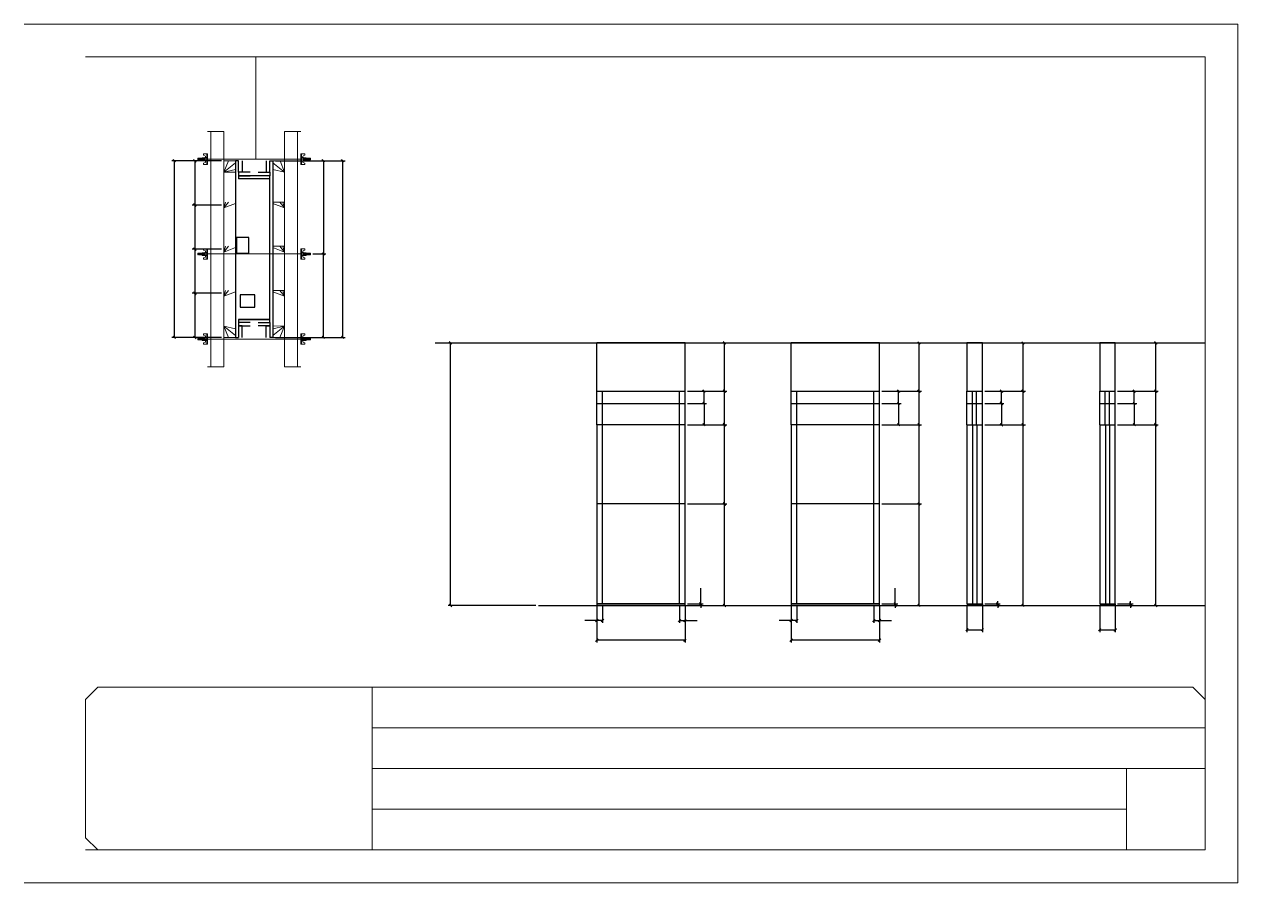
# Model space of a CAD drawing. Header units: metres. Extents: x 4341 to 7411, y 6106 to 7156.
# Drawn here: x 4341 to 5826, y 6106 to 7156 of the extents above; entities that cross this region are included whole.
import ezdxf

# ---------------------------------------------------------------- set-up
doc = ezdxf.new("R2010")
doc.units = ezdxf.units.M
for name, color, linetype in [('CHAPA', 7, 'Continuous'), ('COTA', 7, 'Continuous'), ('Hachura', 7, 'Continuous'), ('Madeira', 7, 'Continuous'), ('NIVEL 2° PAV.', 7, 'Continuous'), ('Nível', 7, 'Continuous'), ('Painéis', 7, 'Continuous'), ('Perfil Metálico', 7, 'Continuous'), ('SARR_2.2x7', 7, 'Continuous'), ('SARRAFO', 7, 'Continuous'), ('SARRAFO DE PRESSAO', 7, 'Continuous'), ('Texto Seção', 7, 'Continuous')]:
    doc.layers.add(name, color=color, linetype=linetype)

msp = doc.modelspace()

# ---------------------------------------------------------------- linework, layer by layer
at = {"layer": 'CHAPA', "color": 1, "lineweight": 25}
for points in [[(4603.6, 6988.7), (4599.6, 6988.7), (4599.6, 6772.7), (4603.6, 6772.7)], [(4603.6, 6988.7), (4599.6, 6988.7), (4599.6, 6772.7), (4603.6, 6772.7)], [(4641.6, 6988.7), (4645.6, 6988.7), (4645.6, 6772.7), (4641.6, 6772.7)], [(4641.6, 6988.7), (4645.6, 6988.7), (4645.6, 6772.7), (4641.6, 6772.7)], [(4641.6, 6966.7), (4641.6, 6970.3), (4603.6, 6970.3), (4603.6, 6966.7)], [(4641.6, 6966.7), (4641.6, 6970.3), (4603.6, 6970.3), (4603.6, 6966.7)], [(4641.6, 6791.1), (4641.6, 6794.7), (4603.6, 6794.7), (4603.6, 6791.1)], [(4641.6, 6791.1), (4641.6, 6794.7), (4603.6, 6794.7), (4603.6, 6791.1)]]:
    msp.add_lwpolyline(points, dxfattribs=at)
at = {"layer": 'COTA', "color": 241, "lineweight": 25}
for p, q in [((4582.6, 6988.7), (4522, 6988.7)), ((4525, 6772.7), (4525, 6988.7)), ((4582.6, 6988.6), (4546.9, 6988.6)), ((4549.9, 6988.6), (4549.9, 6934.6)), ((4648.6, 6988.7), (4734, 6988.7)), ((4682.6, 6988.7), (4710.3, 6988.7)), ((4707.3, 6988.7), (4707.3, 6874.7)), ((4731, 6772.7), (4731, 6988.7)), ((4582.6, 6934.6), (4546.9, 6934.6)), ((4582.6, 6934.6), (4546.9, 6934.6)), ((4549.9, 6934.6), (4549.9, 6880.6)), ((4582.6, 6880.6), (4546.9, 6880.6)), ((4582.6, 6880.6), (4546.9, 6880.6)), ((4549.9, 6880.6), (4549.9, 6826.6)), ((4694.4, 6874.7), (4710.3, 6874.7)), ((4694.4, 6874.7), (4710.3, 6874.7)), ((4707.3, 6772.7), (4707.3, 6874.7)), ((4582.6, 6826.6), (4546.9, 6826.6)), ((4582.6, 6826.6), (4546.9, 6826.6)), ((4549.9, 6826.6), (4549.9, 6772.6)), ((4582.6, 6772.7), (4522, 6772.7)), ((4582.6, 6772.6), (4546.9, 6772.6)), ((4648.6, 6772.7), (4734, 6772.7)), ((4682.6, 6772.7), (4710.3, 6772.7)), ((5041.9, 6706.9), (5041.9, 6765.9)), ((5149.9, 6765.9), (5041.9, 6765.9)), ((5149.9, 6706.9), (5149.9, 6765.9)), ((5387.8, 6765.9), (5279.8, 6765.9)), ((5279.8, 6706.9), (5279.8, 6765.9)), ((5387.8, 6706.9), (5387.8, 6765.9))]:
    msp.add_line(p, q, dxfattribs=at)
at = {"layer": 'COTA', "color": 0, "lineweight": 25}
for p, q in [((4526.5, 6987.2), (4523.5, 6990.2)), ((4551.4, 6987.1), (4548.4, 6990.1)), ((4708.8, 6987.2), (4705.8, 6990.2)), ((4732.5, 6987.2), (4729.5, 6990.2)), ((4548.4, 6936.1), (4551.4, 6933.1)), ((4551.4, 6933.1), (4548.4, 6936.1)), ((4548.4, 6882.1), (4551.4, 6879.1)), ((4551.4, 6879.1), (4548.4, 6882.1)), ((4708.8, 6873.2), (4705.8, 6876.2)), ((4705.8, 6876.2), (4708.8, 6873.2)), ((4548.4, 6828.1), (4551.4, 6825.1)), ((4551.4, 6825.1), (4548.4, 6828.1)), ((4523.5, 6774.2), (4526.5, 6771.2)), ((4548.4, 6774.1), (4551.4, 6771.1)), ((4705.8, 6774.2), (4708.8, 6771.2)), ((4729.5, 6774.2), (4732.5, 6771.2)), ((5199.7, 6764.4), (5196.7, 6767.4)), ((5437.7, 6764.4), (5434.7, 6767.4)), ((5565, 6764.4), (5562, 6767.4)), ((5727.5, 6764.4), (5724.5, 6767.4)), ((5196.7, 6708.4), (5199.7, 6705.4)), ((5434.7, 6708.4), (5437.7, 6705.4)), ((5562, 6708.4), (5565, 6705.4)), ((5724.5, 6708.4), (5727.5, 6705.4)), ((5199.7, 6664.4), (5196.7, 6667.4)), ((5437.7, 6664.4), (5434.7, 6667.4)), ((5565, 6664.4), (5562, 6667.4)), ((5727.5, 6664.4), (5724.5, 6667.4)), ((5199.7, 6567.4), (5196.7, 6570.4)), ((5196.7, 6570.4), (5199.7, 6567.4)), ((5437.7, 6567.4), (5434.7, 6570.4)), ((5434.7, 6570.4), (5437.7, 6567.4)), ((5167.6, 6448.4), (5170.6, 6445.4)), ((5170.6, 6443.4), (5167.6, 6446.4)), ((5196.7, 6446.4), (5199.7, 6443.4)), ((5405.6, 6448.4), (5408.6, 6445.4)), ((5408.6, 6443.4), (5405.6, 6446.4)), ((5434.7, 6446.4), (5437.7, 6443.4)), ((5531.2, 6448.4), (5534.2, 6445.4)), ((5534.2, 6443.4), (5531.2, 6446.4)), ((5562, 6446.4), (5565, 6443.4)), ((5693.7, 6448.4), (5696.7, 6445.4)), ((5696.7, 6443.4), (5693.7, 6446.4)), ((5724.5, 6446.4), (5727.5, 6443.4)), ((5043.4, 6427.9), (5040.4, 6424.9)), ((5047.4, 6424.9), (5050.4, 6427.9)), ((5144.4, 6427.9), (5141.4, 6424.9)), ((5148.4, 6424.9), (5151.4, 6427.9)), ((5281.3, 6427.9), (5278.3, 6424.9)), ((5285.3, 6424.9), (5288.3, 6427.9)), ((5382.3, 6427.9), (5379.3, 6424.9)), ((5386.3, 6424.9), (5389.3, 6427.9)), ((5496.3, 6416.6), (5493.3, 6413.6)), ((5512.3, 6413.6), (5515.3, 6416.6)), ((5658.8, 6416.6), (5655.8, 6413.6)), ((5674.8, 6413.6), (5677.8, 6416.6)), ((5043.4, 6403.8), (5040.4, 6400.8)), ((5148.4, 6400.8), (5151.4, 6403.8)), ((5281.3, 6403.8), (5278.3, 6400.8)), ((5386.3, 6400.8), (5389.3, 6403.8))]:
    msp.add_line(p, q, dxfattribs=at)
at = {"layer": 'COTA', "color": 180, "lineweight": 25}
for p, q in [((4616, 6894.9), (4601, 6894.9)), ((4601, 6894.9), (4601, 6875.5)), ((4616, 6875.5), (4616, 6894.9)), ((4601, 6875.5), (4616, 6875.5)), ((4623.3, 6824.8), (4605.3, 6824.8)), ((4605.3, 6824.8), (4605.3, 6809.8)), ((4623.3, 6809.8), (4623.3, 6824.8)), ((4605.3, 6809.8), (4623.3, 6809.8))]:
    msp.add_line(p, q, dxfattribs=at)
at = {"layer": 'COTA', "color": 4, "lineweight": 25}
for p, q in [((5152.9, 6765.9), (5201.2, 6765.9)), ((5198.2, 6706.9), (5198.2, 6765.9)), ((5390.8, 6765.9), (5439.2, 6765.9)), ((5436.2, 6706.9), (5436.2, 6765.9)), ((5516.8, 6765.9), (5566.5, 6765.9)), ((5563.5, 6706.9), (5563.5, 6765.9)), ((5679.3, 6765.9), (5729, 6765.9)), ((5726, 6706.9), (5726, 6765.9)), ((5152.9, 6706.9), (5201.2, 6706.9)), ((5390.8, 6706.9), (5439.2, 6706.9)), ((5516.8, 6706.9), (5566.5, 6706.9)), ((5679.3, 6706.9), (5729, 6706.9)), ((5152.9, 6665.9), (5201.2, 6665.9)), ((5198.2, 6568.9), (5198.2, 6665.9)), ((5390.8, 6665.9), (5439.2, 6665.9)), ((5436.2, 6568.9), (5436.2, 6665.9)), ((5516.8, 6665.9), (5566.5, 6665.9)), ((5563.5, 6444.9), (5563.5, 6665.9)), ((5679.3, 6665.9), (5729, 6665.9)), ((5726, 6444.9), (5726, 6665.9)), ((5152.9, 6568.9), (5201.2, 6568.9)), ((5190.7, 6568.9), (5201.2, 6568.9)), ((5198.2, 6444.9), (5198.2, 6568.9)), ((5390.8, 6568.9), (5439.2, 6568.9)), ((5428.7, 6568.9), (5439.2, 6568.9)), ((5436.2, 6444.9), (5436.2, 6568.9)), ((5169.1, 6446.9), (5169.1, 6465.8)), ((5407.1, 6446.9), (5407.1, 6465.8)), ((5152.9, 6446.9), (5172.1, 6446.9)), ((5152.9, 6444.9), (5172.1, 6444.9)), ((5152.9, 6444.9), (5201.2, 6444.9)), ((5169.1, 6444.9), (5169.1, 6446.9)), ((5169.1, 6444.9), (5169.1, 6441.9)), ((5390.8, 6446.9), (5410.1, 6446.9)), ((5390.8, 6444.9), (5410.1, 6444.9)), ((5390.8, 6444.9), (5439.2, 6444.9)), ((5407.1, 6444.9), (5407.1, 6446.9)), ((5407.1, 6444.9), (5407.1, 6441.9)), ((5516.8, 6446.9), (5535.7, 6446.9)), ((5516.8, 6444.9), (5535.7, 6444.9)), ((5516.8, 6444.9), (5566.5, 6444.9)), ((5532.7, 6446.9), (5532.7, 6449.9)), ((5532.7, 6444.9), (5532.7, 6446.9)), ((5532.7, 6444.9), (5532.7, 6441.9)), ((5679.3, 6446.9), (5698.2, 6446.9)), ((5679.3, 6444.9), (5698.2, 6444.9)), ((5679.3, 6444.9), (5729, 6444.9)), ((5695.2, 6446.9), (5695.2, 6449.9)), ((5695.2, 6444.9), (5695.2, 6446.9)), ((5695.2, 6444.9), (5695.2, 6441.9)), ((5041.9, 6443.9), (5041.9, 6399.3)), ((5041.9, 6441.9), (5041.9, 6423.4)), ((5048.9, 6443.9), (5048.9, 6423.4)), ((5142.9, 6443.9), (5142.9, 6423.4)), ((5149.9, 6443.9), (5149.9, 6399.3)), ((5149.9, 6441.9), (5149.9, 6423.4)), ((5279.8, 6443.9), (5279.8, 6399.3)), ((5279.8, 6441.9), (5279.8, 6423.4)), ((5286.8, 6443.9), (5286.8, 6423.4)), ((5380.8, 6443.9), (5380.8, 6423.4)), ((5387.8, 6443.9), (5387.8, 6399.3)), ((5387.8, 6441.9), (5387.8, 6423.4)), ((5494.8, 6443.9), (5494.8, 6412.1)), ((5513.8, 6443.9), (5513.8, 6412.1)), ((5657.3, 6443.9), (5657.3, 6412.1)), ((5676.3, 6443.9), (5676.3, 6412.1)), ((5041.9, 6426.4), (5027.1, 6426.4)), ((5048.9, 6426.4), (5041.9, 6426.4)), ((5142.9, 6426.4), (5149.9, 6426.4)), ((5149.9, 6426.4), (5164.6, 6426.4)), ((5279.8, 6426.4), (5265.1, 6426.4)), ((5286.8, 6426.4), (5279.8, 6426.4)), ((5380.8, 6426.4), (5387.8, 6426.4)), ((5387.8, 6426.4), (5402.5, 6426.4)), ((5149.9, 6402.3), (5041.9, 6402.3)), ((5387.8, 6402.3), (5279.8, 6402.3)), ((5494.8, 6415.1), (5513.8, 6415.1)), ((5657.3, 6415.1), (5676.3, 6415.1))]:
    msp.add_line(p, q, dxfattribs=at)
at = {"layer": 'COTA', "color": 241, "lineweight": 25}
for points in [[(5513.8, 6706.9), (5513.8, 6765.9), (5494.8, 6765.9), (5494.8, 6706.9)], [(5676.3, 6706.9), (5676.3, 6765.9), (5657.3, 6765.9), (5657.3, 6706.9)]]:
    msp.add_lwpolyline(points, dxfattribs=at)
at = {"layer": 'Hachura', "color": 0, "lineweight": 9}
for p, q in [((4565.6, 6997.1), (4560.4, 6997.1)), ((4560.4, 6997.1), (4560.4, 6995.4)), ((4560.4, 6995.4), (4562.6, 6994.9)), ((4562.9, 6994.5), (4562.9, 6992.6)), ((4564.6, 6997), (4565.6, 6997)), ((4564.6, 6996.8), (4565.6, 6996.8)), ((4564.6, 6996.4), (4565.6, 6996.4)), ((4564.6, 6996), (4565.6, 6996)), ((4564.6, 6995.1), (4565.6, 6995.1)), ((4564.7, 6997.1), (4564.7, 6984.2)), ((4564.7, 6997.1), (4564.7, 6992)), ((4565.6, 6984.2), (4565.6, 6997.1)), ((4679.6, 6984.2), (4679.6, 6997.1)), ((4679.6, 6997.1), (4684.7, 6997.1)), ((4680.5, 6997), (4679.6, 6997)), ((4680.5, 6996.8), (4679.6, 6996.8)), ((4680.5, 6996.4), (4679.6, 6996.4)), ((4680.5, 6996), (4679.6, 6996)), ((4680.5, 6995.1), (4679.6, 6995.1)), ((4680.5, 6997.1), (4680.5, 6984.2)), ((4680.5, 6997.1), (4680.5, 6992)), ((4682.3, 6994.5), (4682.3, 6992.6)), ((4684.7, 6995.4), (4682.5, 6994.9)), ((4684.7, 6997.1), (4684.7, 6995.4)), ((4554.1, 6991.7), (4553.8, 6991.4)), ((4553.8, 6991.4), (4553.8, 6990.1)), ((4554.1, 6989.8), (4553.8, 6990.1)), ((4554.4, 6991.7), (4554.1, 6991.7)), ((4554.1, 6989.8), (4554.1, 6991.7)), ((4554.7, 6989.8), (4554.1, 6991)), ((4554.7, 6989.7), (4554.1, 6990.8)), ((4554.1, 6990.3), (4554.4, 6989.6)), ((4554.1, 6990), (4554.2, 6989.8)), ((4554.4, 6991.7), (4555.4, 6989.8)), ((4554.4, 6991.7), (4555.4, 6989.8)), ((4554.5, 6991.8), (4555.6, 6989.6)), ((4555.8, 6989.7), (4554.7, 6991.8)), ((4554.7, 6989.8), (4555.4, 6989.8)), ((4555.6, 6991.7), (4554.9, 6991.7)), ((4555.9, 6989.8), (4554.9, 6991.7)), ((4555.6, 6991.7), (4556.5, 6989.8)), ((4555.7, 6991.8), (4556.7, 6989.6)), ((4557, 6989.7), (4555.9, 6991.8)), ((4556.5, 6989.8), (4555.9, 6989.8)), ((4556.7, 6991.7), (4556.1, 6991.7)), ((4557.1, 6989.8), (4556.1, 6991.7)), ((4556.3, 6991.7), (4556.1, 6991.7)), ((4556.7, 6991.7), (4557.7, 6989.8)), ((4556.8, 6991.8), (4557.9, 6989.6)), ((4558.1, 6989.7), (4557.1, 6991.8)), ((4557.3, 6989.8), (4557.1, 6989.8)), ((4557.9, 6991.7), (4557.2, 6991.7)), ((4558.2, 6989.8), (4557.2, 6991.7)), ((4557.3, 6989.8), (4557.7, 6989.8)), ((4557.9, 6991.7), (4558.9, 6989.8)), ((4558.9, 6990.5), (4558.2, 6991.8)), ((4558.2, 6989.8), (4558.9, 6989.8)), ((4558.9, 6990.8), (4558.4, 6991.7)), ((4558.9, 6991.7), (4558.4, 6991.7)), ((4558.9, 6989), (4558.9, 6992.3)), ((4558.9, 6989), (4558.9, 6992.3)), ((4558.9, 6992.3), (4562.1, 6992.3)), ((4558.9, 6991.3), (4562.1, 6991.3)), ((4558.9, 6989.8), (4562.1, 6989.8)), ((4562.1, 6989), (4558.9, 6989)), ((4560.4, 6985.9), (4562.6, 6986.5)), ((4560.4, 6984.2), (4560.4, 6985.9)), ((4564.7, 6984.2), (4560.4, 6984.2)), ((4562.1, 6992.6), (4562.1, 6988.7)), ((4564.7, 6992.6), (4562.1, 6992.6)), ((4562.1, 6988.7), (4562.1, 6989)), ((4562.1, 6988.7), (4562.1, 6989)), ((4562.1, 6988.7), (4564.7, 6988.7)), ((4564.7, 6991), (4562.7, 6991)), ((4562.7, 6990.5), (4564.7, 6990.5)), ((4562.9, 6986.8), (4562.9, 6988.7)), ((4564.6, 6993.7), (4565.6, 6993.7)), ((4564.6, 6987.6), (4565.6, 6987.6)), ((4564.6, 6986.2), (4565.6, 6986.2)), ((4564.6, 6985.4), (4565.6, 6985.4)), ((4564.6, 6984.9), (4565.6, 6984.9)), ((4564.6, 6984.6), (4565.6, 6984.6)), ((4564.6, 6984.3), (4565.6, 6984.3)), ((4564.7, 6990.7), (4564.7, 6992.6)), ((4564.7, 6992), (4564.7, 6991.3)), ((4564.7, 6990.7), (4565.6, 6990.7)), ((4564.7, 6984.2), (4565.6, 6984.2)), ((4565, 6991.6), (4564.8, 6991.6)), ((4564.8, 6989.7), (4565.2, 6989.7)), ((4565.4, 6991.6), (4565, 6991.6)), ((4565.6, 6985.2), (4565.6, 6993)), ((4680.5, 6993.7), (4679.6, 6993.7)), ((4679.6, 6985.2), (4679.6, 6993)), ((4680.5, 6990.7), (4679.6, 6990.7)), ((4680.5, 6987.6), (4679.6, 6987.6)), ((4680.5, 6986.2), (4679.6, 6986.2)), ((4680.5, 6985.4), (4679.6, 6985.4)), ((4680.5, 6984.9), (4679.6, 6984.9)), ((4680.5, 6984.6), (4679.6, 6984.6)), ((4680.5, 6984.3), (4679.6, 6984.3)), ((4680.5, 6984.2), (4679.6, 6984.2)), ((4679.7, 6991.6), (4680.2, 6991.6)), ((4680.3, 6989.7), (4679.9, 6989.7)), ((4680.2, 6991.6), (4680.4, 6991.6)), ((4680.5, 6990.7), (4680.5, 6992.6)), ((4680.5, 6992.6), (4683.1, 6992.6)), ((4680.5, 6992), (4680.5, 6991.3)), ((4680.5, 6991), (4682.5, 6991)), ((4682.5, 6990.5), (4680.5, 6990.5)), ((4683.1, 6988.7), (4680.5, 6988.7)), ((4680.5, 6984.2), (4684.7, 6984.2)), ((4682.3, 6986.8), (4682.3, 6988.7)), ((4684.7, 6985.9), (4682.5, 6986.5)), ((4683.1, 6992.6), (4683.1, 6988.7)), ((4686.3, 6992.3), (4683.1, 6992.3)), ((4686.3, 6991.3), (4683.1, 6991.3)), ((4686.3, 6989.8), (4683.1, 6989.8)), ((4683.1, 6989), (4686.3, 6989)), ((4683.1, 6988.7), (4683.1, 6989)), ((4683.1, 6988.7), (4683.1, 6989)), ((4684.7, 6984.2), (4684.7, 6985.9)), ((4686.2, 6989), (4686.2, 6992.3)), ((4686.3, 6989), (4686.3, 6992.3)), ((4686.3, 6990.5), (4686.9, 6991.8)), ((4687.2, 6991.7), (4686.3, 6989.8)), ((4686.3, 6990.8), (4686.7, 6991.7)), ((4686.3, 6991.7), (4686.7, 6991.7)), ((4686.9, 6989.8), (4686.3, 6989.8)), ((4686.9, 6989.8), (4687.9, 6991.7)), ((4687, 6989.7), (4688.1, 6991.8)), ((4688.3, 6991.8), (4687.2, 6989.6)), ((4687.2, 6991.7), (4687.9, 6991.7)), ((4688.4, 6991.7), (4687.4, 6989.8)), ((4687.9, 6989.8), (4687.4, 6989.8)), ((4687.9, 6989.8), (4688.1, 6989.8)), ((4688.1, 6989.8), (4689, 6991.7)), ((4688.2, 6989.7), (4689.2, 6991.8)), ((4689.5, 6991.8), (4688.4, 6989.6)), ((4688.4, 6991.7), (4689, 6991.7)), ((4689.6, 6991.7), (4688.6, 6989.8)), ((4688.6, 6989.8), (4689.2, 6989.8)), ((4688.8, 6991.7), (4689, 6991.7)), ((4689.2, 6989.8), (4690.2, 6991.7)), ((4689.3, 6989.7), (4690.4, 6991.8)), ((4690.6, 6991.8), (4689.6, 6989.6)), ((4689.6, 6991.7), (4690.2, 6991.7)), ((4690.7, 6991.7), (4689.8, 6989.8)), ((4690.7, 6991.7), (4689.8, 6989.8)), ((4690.4, 6989.8), (4689.8, 6989.8)), ((4690.4, 6989.8), (4691, 6991)), ((4690.5, 6989.7), (4691, 6990.8)), ((4690.7, 6991.7), (4691, 6991.7)), ((4691, 6990.3), (4690.7, 6989.6)), ((4691, 6990), (4690.9, 6989.8)), ((4691, 6991.7), (4691.4, 6991.4)), ((4691, 6989.8), (4691, 6991.7)), ((4691, 6989.8), (4691.4, 6990.1)), ((4691.4, 6991.4), (4691.4, 6990.1)), ((4554.1, 6875.7), (4553.8, 6875.4)), ((4554.4, 6875.7), (4554.1, 6875.7)), ((4554.1, 6873.8), (4554.1, 6875.7)), ((4554.4, 6875.7), (4555.4, 6873.8)), ((4554.4, 6875.7), (4555.4, 6873.8)), ((4554.5, 6875.8), (4555.6, 6873.6)), ((4555.8, 6873.7), (4554.7, 6875.8)), ((4555.6, 6875.7), (4554.9, 6875.7)), ((4555.9, 6873.8), (4554.9, 6875.7)), ((4555.6, 6875.7), (4556.5, 6873.8)), ((4555.7, 6875.8), (4556.7, 6873.6)), ((4557, 6873.7), (4555.9, 6875.8)), ((4556.7, 6875.7), (4556.1, 6875.7)), ((4557.1, 6873.8), (4556.1, 6875.7)), ((4556.3, 6875.7), (4556.1, 6875.7)), ((4556.7, 6875.7), (4557.7, 6873.8)), ((4556.8, 6875.8), (4557.9, 6873.6)), ((4558.1, 6873.7), (4557.1, 6875.8)), ((4557.9, 6875.7), (4557.2, 6875.7)), ((4558.2, 6873.8), (4557.2, 6875.7)), ((4557.9, 6875.7), (4558.9, 6873.8)), ((4558.9, 6874.5), (4558.2, 6875.8)), ((4558.9, 6874.8), (4558.4, 6875.7)), ((4558.9, 6875.7), (4558.4, 6875.7)), ((4558.9, 6873), (4558.9, 6876.3)), ((4558.9, 6873), (4558.9, 6876.3)), ((4558.9, 6876.3), (4562.1, 6876.3)), ((4565.6, 6881.1), (4560.4, 6881.1)), ((4560.4, 6881.1), (4560.4, 6879.4)), ((4560.4, 6879.4), (4562.6, 6878.9)), ((4562.1, 6876.6), (4562.1, 6872.7)), ((4564.7, 6876.6), (4562.1, 6876.6)), ((4562.9, 6878.5), (4562.9, 6876.6)), ((4564.6, 6881), (4565.6, 6881)), ((4564.6, 6880.8), (4565.6, 6880.8)), ((4564.6, 6880.4), (4565.6, 6880.4)), ((4564.6, 6880), (4565.6, 6880)), ((4564.6, 6879.1), (4565.6, 6879.1)), ((4564.6, 6877.7), (4565.6, 6877.7)), ((4564.7, 6881.1), (4564.7, 6868.2)), ((4564.7, 6881.1), (4564.7, 6876)), ((4564.7, 6874.7), (4564.7, 6876.6)), ((4564.7, 6876), (4564.7, 6875.3)), ((4565, 6875.6), (4564.8, 6875.6)), ((4565.4, 6875.6), (4565, 6875.6)), ((4565.6, 6868.2), (4565.6, 6881.1)), ((4565.6, 6869.2), (4565.6, 6877)), ((4679.6, 6868.2), (4679.6, 6881.1)), ((4679.6, 6881.1), (4684.7, 6881.1)), ((4680.5, 6881), (4679.6, 6881)), ((4680.5, 6880.8), (4679.6, 6880.8)), ((4680.5, 6880.4), (4679.6, 6880.4)), ((4680.5, 6880), (4679.6, 6880)), ((4680.5, 6879.1), (4679.6, 6879.1)), ((4680.5, 6877.7), (4679.6, 6877.7)), ((4679.6, 6869.2), (4679.6, 6877)), ((4679.7, 6875.6), (4680.2, 6875.6)), ((4680.2, 6875.6), (4680.4, 6875.6)), ((4680.5, 6881.1), (4680.5, 6868.2)), ((4680.5, 6881.1), (4680.5, 6876)), ((4680.5, 6874.7), (4680.5, 6876.6)), ((4680.5, 6876.6), (4683.1, 6876.6)), ((4680.5, 6876), (4680.5, 6875.3)), ((4682.3, 6878.5), (4682.3, 6876.6)), ((4684.7, 6879.4), (4682.5, 6878.9)), ((4683.1, 6876.6), (4683.1, 6872.7)), ((4686.3, 6876.3), (4683.1, 6876.3)), ((4684.7, 6881.1), (4684.7, 6879.4)), ((4686.2, 6873), (4686.2, 6876.3)), ((4686.3, 6873), (4686.3, 6876.3)), ((4686.3, 6874.5), (4686.9, 6875.8)), ((4687.2, 6875.7), (4686.3, 6873.8)), ((4686.3, 6874.8), (4686.7, 6875.7)), ((4686.3, 6875.7), (4686.7, 6875.7)), ((4686.9, 6873.8), (4687.9, 6875.7)), ((4687, 6873.7), (4688.1, 6875.8)), ((4688.3, 6875.8), (4687.2, 6873.6)), ((4687.2, 6875.7), (4687.9, 6875.7)), ((4688.4, 6875.7), (4687.4, 6873.8)), ((4688.1, 6873.8), (4689, 6875.7)), ((4688.2, 6873.7), (4689.2, 6875.8)), ((4689.5, 6875.8), (4688.4, 6873.6)), ((4688.4, 6875.7), (4689, 6875.7)), ((4689.6, 6875.7), (4688.6, 6873.8)), ((4688.8, 6875.7), (4689, 6875.7)), ((4689.2, 6873.8), (4690.2, 6875.7)), ((4689.3, 6873.7), (4690.4, 6875.8)), ((4690.6, 6875.8), (4689.6, 6873.6)), ((4689.6, 6875.7), (4690.2, 6875.7)), ((4690.7, 6875.7), (4689.8, 6873.8)), ((4690.7, 6875.7), (4689.8, 6873.8)), ((4690.7, 6875.7), (4691, 6875.7)), ((4691, 6875.7), (4691.4, 6875.4)), ((4691, 6873.8), (4691, 6875.7)), ((4553.8, 6875.4), (4553.8, 6874.1)), ((4554.1, 6873.8), (4553.8, 6874.1)), ((4554.7, 6873.8), (4554.1, 6875)), ((4554.7, 6873.7), (4554.1, 6874.8)), ((4554.1, 6874.3), (4554.4, 6873.6)), ((4554.1, 6874), (4554.2, 6873.8)), ((4554.7, 6873.8), (4555.4, 6873.8)), ((4556.5, 6873.8), (4555.9, 6873.8)), ((4557.3, 6873.8), (4557.1, 6873.8)), ((4557.3, 6873.8), (4557.7, 6873.8)), ((4558.2, 6873.8), (4558.9, 6873.8)), ((4558.9, 6875.3), (4562.1, 6875.3)), ((4558.9, 6873.8), (4562.1, 6873.8)), ((4562.1, 6873), (4558.9, 6873)), ((4560.4, 6869.9), (4562.6, 6870.5)), ((4560.4, 6868.2), (4560.4, 6869.9)), ((4564.7, 6868.2), (4560.4, 6868.2)), ((4562.1, 6872.7), (4562.1, 6873)), ((4562.1, 6872.7), (4562.1, 6873)), ((4562.1, 6872.7), (4564.7, 6872.7)), ((4564.7, 6875), (4562.7, 6875)), ((4562.7, 6874.5), (4564.7, 6874.5)), ((4562.9, 6870.8), (4562.9, 6872.7)), ((4564.6, 6871.6), (4565.6, 6871.6)), ((4564.6, 6870.2), (4565.6, 6870.2)), ((4564.6, 6869.4), (4565.6, 6869.4)), ((4564.6, 6868.9), (4565.6, 6868.9)), ((4564.6, 6868.6), (4565.6, 6868.6)), ((4564.6, 6868.3), (4565.6, 6868.3)), ((4564.7, 6874.7), (4565.6, 6874.7)), ((4564.7, 6868.2), (4565.6, 6868.2)), ((4564.8, 6873.7), (4565.2, 6873.7)), ((4680.5, 6874.7), (4679.6, 6874.7)), ((4680.5, 6871.6), (4679.6, 6871.6)), ((4680.5, 6870.2), (4679.6, 6870.2)), ((4680.5, 6869.4), (4679.6, 6869.4)), ((4680.5, 6868.9), (4679.6, 6868.9)), ((4680.5, 6868.6), (4679.6, 6868.6)), ((4680.5, 6868.3), (4679.6, 6868.3)), ((4680.5, 6868.2), (4679.6, 6868.2)), ((4680.3, 6873.7), (4679.9, 6873.7)), ((4680.5, 6875), (4682.5, 6875)), ((4682.5, 6874.5), (4680.5, 6874.5)), ((4683.1, 6872.7), (4680.5, 6872.7)), ((4680.5, 6868.2), (4684.7, 6868.2)), ((4682.3, 6870.8), (4682.3, 6872.7)), ((4684.7, 6869.9), (4682.5, 6870.5)), ((4686.3, 6875.3), (4683.1, 6875.3)), ((4686.3, 6873.8), (4683.1, 6873.8)), ((4683.1, 6873), (4686.3, 6873)), ((4683.1, 6872.7), (4683.1, 6873)), ((4683.1, 6872.7), (4683.1, 6873)), ((4684.7, 6868.2), (4684.7, 6869.9)), ((4686.9, 6873.8), (4686.3, 6873.8)), ((4687.9, 6873.8), (4687.4, 6873.8)), ((4687.9, 6873.8), (4688.1, 6873.8)), ((4688.6, 6873.8), (4689.2, 6873.8)), ((4690.4, 6873.8), (4689.8, 6873.8)), ((4690.4, 6873.8), (4691, 6875)), ((4690.5, 6873.7), (4691, 6874.8)), ((4691, 6874.3), (4690.7, 6873.6)), ((4691, 6874), (4690.9, 6873.8)), ((4691, 6873.8), (4691.4, 6874.1)), ((4691.4, 6875.4), (4691.4, 6874.1)), ((4554.1, 6771), (4554.4, 6771.7)), ((4554.7, 6771.7), (4554.1, 6770.5)), ((4554.5, 6769.6), (4555.6, 6771.7)), ((4555.8, 6771.7), (4554.7, 6769.5)), ((4555.7, 6769.6), (4556.7, 6771.7)), ((4557, 6771.7), (4555.9, 6769.5)), ((4556.8, 6769.6), (4557.9, 6771.7)), ((4558.1, 6771.7), (4557.1, 6769.5)), ((4558.9, 6772.3), (4558.9, 6769)), ((4558.9, 6772.3), (4558.9, 6769)), ((4562.1, 6772.3), (4558.9, 6772.3)), ((4564.7, 6777.1), (4560.4, 6777.1)), ((4560.4, 6777.1), (4560.4, 6775.4)), ((4560.4, 6775.4), (4562.6, 6774.8)), ((4562.1, 6768.7), (4562.1, 6772.6)), ((4562.1, 6772.6), (4564.7, 6772.6)), ((4562.1, 6772.6), (4562.1, 6772.3)), ((4562.1, 6772.6), (4562.1, 6772.3)), ((4562.9, 6774.5), (4562.9, 6772.6)), ((4564.6, 6777), (4565.6, 6777)), ((4564.6, 6776.8), (4565.6, 6776.8)), ((4564.6, 6776.4), (4565.6, 6776.4)), ((4564.6, 6776), (4565.6, 6776)), ((4564.6, 6775.1), (4565.6, 6775.1)), ((4564.6, 6773.7), (4565.6, 6773.7)), ((4564.7, 6764.2), (4564.7, 6777.1)), ((4564.7, 6777.1), (4565.6, 6777.1)), ((4564.8, 6771.6), (4565.2, 6771.6)), ((4565.6, 6777.1), (4565.6, 6764.2)), ((4565.6, 6776.2), (4565.6, 6768.3)), ((4679.6, 6777.1), (4679.6, 6764.2)), ((4680.5, 6777.1), (4679.6, 6777.1)), ((4680.5, 6777), (4679.6, 6777)), ((4680.5, 6776.8), (4679.6, 6776.8)), ((4680.5, 6776.4), (4679.6, 6776.4)), ((4679.6, 6776.2), (4679.6, 6768.3)), ((4680.5, 6776), (4679.6, 6776)), ((4680.5, 6775.1), (4679.6, 6775.1)), ((4680.5, 6773.7), (4679.6, 6773.7)), ((4680.3, 6771.6), (4679.9, 6771.6)), ((4680.5, 6764.2), (4680.5, 6777.1)), ((4680.5, 6777.1), (4684.7, 6777.1)), ((4683.1, 6772.6), (4680.5, 6772.6)), ((4682.3, 6774.5), (4682.3, 6772.6)), ((4684.7, 6775.4), (4682.5, 6774.8)), ((4683.1, 6768.7), (4683.1, 6772.6)), ((4683.1, 6772.6), (4683.1, 6772.3)), ((4683.1, 6772.6), (4683.1, 6772.3)), ((4683.1, 6772.3), (4686.3, 6772.3)), ((4684.7, 6777.1), (4684.7, 6775.4)), ((4686.2, 6772.3), (4686.2, 6769)), ((4686.3, 6772.3), (4686.3, 6769)), ((4687, 6771.7), (4688.1, 6769.5)), ((4688.3, 6769.6), (4687.2, 6771.7)), ((4688.2, 6771.7), (4689.2, 6769.5)), ((4689.5, 6769.6), (4688.4, 6771.7)), ((4689.3, 6771.7), (4690.4, 6769.5)), ((4690.6, 6769.6), (4689.6, 6771.7)), ((4690.5, 6771.7), (4691, 6770.5)), ((4691, 6771), (4690.7, 6771.7)), ((4554.1, 6771.6), (4553.8, 6771.2)), ((4553.8, 6769.9), (4553.8, 6771.2)), ((4554.1, 6769.6), (4553.8, 6769.9)), ((4554.1, 6771.3), (4554.2, 6771.6)), ((4554.7, 6771.6), (4554.1, 6770.3)), ((4554.1, 6771.6), (4554.1, 6769.6)), ((4554.4, 6769.6), (4554.1, 6769.6)), ((4554.4, 6769.6), (4555.4, 6771.6)), ((4554.4, 6769.6), (4555.4, 6771.6)), ((4554.7, 6771.6), (4555.4, 6771.6)), ((4555.9, 6771.6), (4554.9, 6769.6)), ((4555.6, 6769.6), (4554.9, 6769.6)), ((4555.6, 6769.6), (4556.5, 6771.6)), ((4556.5, 6771.6), (4555.9, 6771.6)), ((4557.1, 6771.6), (4556.1, 6769.6)), ((4556.7, 6769.6), (4556.1, 6769.6)), ((4556.3, 6769.6), (4556.1, 6769.6)), ((4556.7, 6769.6), (4557.7, 6771.6)), ((4557.3, 6771.6), (4557.1, 6771.6)), ((4558.2, 6771.6), (4557.2, 6769.6)), ((4557.9, 6769.6), (4557.2, 6769.6)), ((4557.3, 6771.6), (4557.7, 6771.6)), ((4557.9, 6769.6), (4558.9, 6771.6)), ((4558.2, 6771.6), (4558.9, 6771.6)), ((4558.9, 6770.8), (4558.2, 6769.5)), ((4558.9, 6770.5), (4558.4, 6769.6)), ((4558.9, 6769.6), (4558.4, 6769.6)), ((4558.9, 6771.6), (4562.1, 6771.6)), ((4558.9, 6770), (4562.1, 6770)), ((4558.9, 6769), (4562.1, 6769)), ((4560.4, 6765.9), (4562.6, 6766.5)), ((4560.4, 6764.2), (4560.4, 6765.9)), ((4565.6, 6764.2), (4560.4, 6764.2)), ((4564.7, 6768.7), (4562.1, 6768.7)), ((4562.7, 6770.9), (4564.7, 6770.9)), ((4564.7, 6770.3), (4562.7, 6770.3)), ((4562.9, 6766.8), (4562.9, 6768.7)), ((4564.6, 6767.6), (4565.6, 6767.6)), ((4564.6, 6766.2), (4565.6, 6766.2)), ((4564.6, 6765.4), (4565.6, 6765.4)), ((4564.6, 6764.9), (4565.6, 6764.9)), ((4564.6, 6764.6), (4565.6, 6764.6)), ((4564.6, 6764.3), (4565.6, 6764.3)), ((4564.7, 6770.7), (4564.7, 6768.7)), ((4564.7, 6770.7), (4565.6, 6770.7)), ((4564.7, 6769.4), (4564.7, 6770)), ((4564.7, 6764.2), (4564.7, 6769.4)), ((4565, 6769.7), (4564.8, 6769.7)), ((4565.4, 6769.7), (4565, 6769.7)), ((4680.5, 6770.7), (4679.6, 6770.7)), ((4680.5, 6767.6), (4679.6, 6767.6)), ((4680.5, 6766.2), (4679.6, 6766.2)), ((4680.5, 6765.4), (4679.6, 6765.4)), ((4680.5, 6764.9), (4679.6, 6764.9)), ((4680.5, 6764.6), (4679.6, 6764.6)), ((4680.5, 6764.3), (4679.6, 6764.3)), ((4679.6, 6764.2), (4684.7, 6764.2)), ((4679.7, 6769.7), (4680.2, 6769.7)), ((4680.2, 6769.7), (4680.4, 6769.7)), ((4682.5, 6770.9), (4680.5, 6770.9)), ((4680.5, 6770.7), (4680.5, 6768.7)), ((4680.5, 6770.3), (4682.5, 6770.3)), ((4680.5, 6769.4), (4680.5, 6770)), ((4680.5, 6764.2), (4680.5, 6769.4)), ((4680.5, 6768.7), (4683.1, 6768.7)), ((4682.3, 6766.8), (4682.3, 6768.7)), ((4684.7, 6765.9), (4682.5, 6766.5)), ((4686.3, 6771.6), (4683.1, 6771.6)), ((4686.3, 6770), (4683.1, 6770)), ((4686.3, 6769), (4683.1, 6769)), ((4684.7, 6764.2), (4684.7, 6765.9)), ((4686.9, 6771.6), (4686.3, 6771.6)), ((4687.2, 6769.6), (4686.3, 6771.6)), ((4686.3, 6770.8), (4686.9, 6769.5)), ((4686.3, 6770.5), (4686.7, 6769.6)), ((4686.3, 6769.6), (4686.7, 6769.6)), ((4686.9, 6771.6), (4687.9, 6769.6)), ((4687.2, 6769.6), (4687.9, 6769.6)), ((4687.9, 6771.6), (4687.4, 6771.6)), ((4688.4, 6769.6), (4687.4, 6771.6)), ((4687.9, 6771.6), (4688.1, 6771.6)), ((4688.1, 6771.6), (4689, 6769.6)), ((4688.4, 6769.6), (4689, 6769.6)), ((4688.6, 6771.6), (4689.2, 6771.6)), ((4689.6, 6769.6), (4688.6, 6771.6)), ((4688.8, 6769.6), (4689, 6769.6)), ((4689.2, 6771.6), (4690.2, 6769.6)), ((4689.6, 6769.6), (4690.2, 6769.6)), ((4690.7, 6769.6), (4689.8, 6771.6)), ((4690.4, 6771.6), (4689.8, 6771.6)), ((4690.7, 6769.6), (4689.8, 6771.6)), ((4690.4, 6771.6), (4691, 6770.3)), ((4690.7, 6769.6), (4691, 6769.6)), ((4691, 6771.3), (4690.9, 6771.6)), ((4691, 6771.6), (4691.4, 6771.2)), ((4691, 6771.6), (4691, 6769.6)), ((4691, 6769.6), (4691.4, 6769.9)), ((4691.4, 6769.9), (4691.4, 6771.2))]:
    msp.add_line(p, q, dxfattribs=at)
at = {"layer": 'Hachura', "color": 251, "lineweight": 9}
for p, q in [((4690.4, 6990.7), (4558.6, 6990.7)), ((4690.4, 6874.7), (4558.6, 6874.7)), ((4690.4, 6770.7), (4558.6, 6770.7))]:
    msp.add_line(p, q, dxfattribs=at)
at = {"layer": 'Madeira', "color": 126, "lineweight": 18}
for p, q in [((4585.6, 6974.6), (4591, 6988.6)), ((4585.6, 6974.6), (4599.6, 6986.2)), ((4659.6, 6974.6), (4645.6, 6986.2)), ((4659.6, 6974.6), (4654.2, 6988.6)), ((4585.6, 6974.6), (4599.6, 6978.1)), ((4659.6, 6974.6), (4645.6, 6978.1)), ((4585.6, 6931.1), (4591.3, 6938.2)), ((4585.6, 6931.1), (4587.3, 6938.1)), ((4585.6, 6931.1), (4599.6, 6936.6)), ((4659.6, 6931.1), (4645.6, 6936.6)), ((4659.6, 6931.1), (4653.8, 6938.2)), ((4659.6, 6931.1), (4657.8, 6938.1)), ((4585.6, 6877.1), (4591.3, 6884.2)), ((4585.6, 6877.1), (4587.3, 6884.1)), ((4585.6, 6877.1), (4599.6, 6882.6)), ((4659.6, 6877.1), (4645.6, 6882.6)), ((4659.6, 6877.1), (4653.8, 6884.2)), ((4659.6, 6877.1), (4657.8, 6884.1)), ((4585.6, 6823.1), (4591.3, 6830.2)), ((4585.6, 6823.1), (4587.3, 6830.1)), ((4585.6, 6823.1), (4599.6, 6828.6)), ((4659.6, 6823.1), (4645.6, 6828.6)), ((4659.6, 6823.1), (4653.8, 6830.2)), ((4659.6, 6823.1), (4657.8, 6830.1)), ((4585.6, 6786.6), (4599.6, 6775.1)), ((4585.6, 6786.6), (4599.6, 6783.2)), ((4585.6, 6786.6), (4591, 6772.7)), ((4659.6, 6786.6), (4645.6, 6775.1)), ((4659.6, 6786.6), (4645.6, 6783.2)), ((4659.6, 6786.6), (4654.1, 6772.7))]:
    msp.add_line(p, q, dxfattribs=at)
for points in [[(4585.6, 6772.6), (4599.6, 6772.7), (4599.6, 6988.7), (4585.6, 6988.6)], [(4585.6, 6974.6), (4599.6, 6974.7), (4599.6, 6988.7), (4585.6, 6988.6)], [(4659.6, 6772.6), (4645.6, 6772.7), (4645.6, 6988.7), (4659.6, 6988.6)], [(4659.6, 6931.1), (4659.6, 6938.1), (4645.6, 6938.2), (4645.6, 6931.2)], [(4659.6, 6877.1), (4659.6, 6884.1), (4645.6, 6884.2), (4645.6, 6877.2)], [(4659.6, 6823.1), (4659.6, 6830.1), (4645.6, 6830.2), (4645.6, 6823.2)], [(4659.6, 6786.6), (4645.6, 6786.7), (4645.6, 6772.7), (4659.6, 6772.6)]]:
    msp.add_lwpolyline(points, dxfattribs=at)
at = {"layer": 'NIVEL 2° PAV.', "color": 4, "lineweight": 25}
for p, q in [((4859.7, 6765.9), (4865.9, 6765.9)), ((4862.9, 6444.9), (4862.9, 6765.9)), ((4967.4, 6444.9), (4859.9, 6444.9))]:
    msp.add_line(p, q, dxfattribs=at)
at = {"layer": 'NIVEL 2° PAV.', "color": 0, "lineweight": 25}
for p, q in [((4864.4, 6764.4), (4861.4, 6767.4)), ((4861.4, 6446.4), (4864.4, 6443.4))]:
    msp.add_line(p, q, dxfattribs=at)
at = {"layer": 'Nível', "color": 4, "lineweight": 25}
for p, q in [((4844.2, 6765.9), (5786.2, 6765.9)), ((4970.4, 6444.9), (5786.2, 6444.9))]:
    msp.add_line(p, q, dxfattribs=at)
at = {"layer": 'Painéis', "color": 200, "lineweight": 25}
for p, q in [((5041.9, 6706.9), (5149.9, 6706.9)), ((5041.9, 6665.9), (5041.9, 6706.9)), ((5149.9, 6665.9), (5149.9, 6706.9)), ((5279.8, 6706.9), (5387.8, 6706.9)), ((5279.8, 6665.9), (5279.8, 6706.9)), ((5387.8, 6665.9), (5387.8, 6706.9)), ((5494.8, 6706.9), (5513.8, 6706.9)), ((5494.8, 6665.9), (5494.8, 6706.9)), ((5513.8, 6665.9), (5513.8, 6706.9)), ((5657.3, 6706.9), (5676.3, 6706.9)), ((5657.3, 6665.9), (5657.3, 6706.9)), ((5676.3, 6665.9), (5676.3, 6706.9)), ((5041.9, 6691.9), (5149.9, 6691.9)), ((5279.8, 6691.9), (5387.8, 6691.9)), ((5494.8, 6691.9), (5513.8, 6691.9)), ((5657.3, 6691.9), (5676.3, 6691.9)), ((5041.9, 6665.9), (5041.9, 6568.9)), ((5149.9, 6665.9), (5041.9, 6665.9)), ((5149.9, 6568.9), (5149.9, 6665.9)), ((5279.8, 6665.9), (5279.8, 6568.9)), ((5387.8, 6665.9), (5279.8, 6665.9)), ((5387.8, 6568.9), (5387.8, 6665.9)), ((5494.8, 6665.9), (5494.8, 6446.9)), ((5494.8, 6665.9), (5513.8, 6665.9)), ((5513.8, 6446.9), (5513.8, 6665.9)), ((5657.3, 6665.9), (5657.3, 6446.9)), ((5657.3, 6665.9), (5676.3, 6665.9)), ((5676.3, 6446.9), (5676.3, 6665.9)), ((5041.9, 6568.9), (5041.9, 6444.9)), ((5149.9, 6568.9), (5041.9, 6568.9)), ((5149.9, 6444.9), (5149.9, 6568.9)), ((5279.8, 6568.9), (5279.8, 6444.9)), ((5387.8, 6568.9), (5279.8, 6568.9)), ((5387.8, 6444.9), (5387.8, 6568.9)), ((5041.9, 6446.9), (5149.9, 6446.9)), ((5279.8, 6446.9), (5387.8, 6446.9)), ((5494.8, 6446.9), (5513.8, 6446.9)), ((5657.3, 6446.9), (5676.3, 6446.9))]:
    msp.add_line(p, q, dxfattribs=at)
at = {"layer": 'Painéis', "color": 4, "lineweight": 25}
for p, q in [((5152.9, 6706.9), (5201.2, 6706.9)), ((5152.9, 6706.9), (5176.2, 6706.9)), ((5173.2, 6691.9), (5173.2, 6706.9)), ((5198.2, 6665.9), (5198.2, 6706.9)), ((5390.8, 6706.9), (5439.2, 6706.9)), ((5390.8, 6706.9), (5414.2, 6706.9)), ((5411.2, 6691.9), (5411.2, 6706.9)), ((5436.2, 6665.9), (5436.2, 6706.9)), ((5516.8, 6706.9), (5566.5, 6706.9)), ((5516.8, 6706.9), (5540.1, 6706.9)), ((5537.1, 6691.9), (5537.1, 6706.9)), ((5563.5, 6665.9), (5563.5, 6706.9)), ((5679.3, 6706.9), (5729, 6706.9)), ((5679.3, 6706.9), (5702.6, 6706.9)), ((5699.6, 6691.9), (5699.6, 6706.9)), ((5726, 6665.9), (5726, 6706.9)), ((5152.9, 6691.9), (5176.2, 6691.9)), ((5152.9, 6691.9), (5176.2, 6691.9)), ((5173.2, 6691.9), (5173.2, 6665.9)), ((5390.8, 6691.9), (5414.2, 6691.9)), ((5390.8, 6691.9), (5414.2, 6691.9)), ((5411.2, 6691.9), (5411.2, 6665.9)), ((5516.8, 6691.9), (5540.1, 6691.9)), ((5516.8, 6691.9), (5540.1, 6691.9)), ((5537.1, 6691.9), (5537.1, 6665.9)), ((5679.3, 6691.9), (5702.6, 6691.9)), ((5679.3, 6691.9), (5702.6, 6691.9)), ((5699.6, 6691.9), (5699.6, 6665.9)), ((5152.9, 6665.9), (5201.2, 6665.9)), ((5152.9, 6665.9), (5176.2, 6665.9)), ((5390.8, 6665.9), (5439.2, 6665.9)), ((5390.8, 6665.9), (5414.2, 6665.9)), ((5516.8, 6665.9), (5566.5, 6665.9)), ((5516.8, 6665.9), (5540.1, 6665.9)), ((5679.3, 6665.9), (5729, 6665.9)), ((5679.3, 6665.9), (5702.6, 6665.9))]:
    msp.add_line(p, q, dxfattribs=at)
at = {"layer": 'Painéis', "color": 0, "lineweight": 25}
for p, q in [((5174.7, 6705.4), (5171.7, 6708.4)), ((5199.7, 6705.4), (5196.7, 6708.4)), ((5412.7, 6705.4), (5409.7, 6708.4)), ((5437.7, 6705.4), (5434.7, 6708.4)), ((5538.6, 6705.4), (5535.6, 6708.4)), ((5565, 6705.4), (5562, 6708.4)), ((5701.1, 6705.4), (5698.1, 6708.4)), ((5727.5, 6705.4), (5724.5, 6708.4)), ((5174.7, 6690.4), (5171.7, 6693.4)), ((5171.7, 6693.4), (5174.7, 6690.4)), ((5412.7, 6690.4), (5409.7, 6693.4)), ((5409.7, 6693.4), (5412.7, 6690.4)), ((5538.6, 6690.4), (5535.6, 6693.4)), ((5535.6, 6693.4), (5538.6, 6690.4)), ((5701.1, 6690.4), (5698.1, 6693.4)), ((5698.1, 6693.4), (5701.1, 6690.4)), ((5171.7, 6667.4), (5174.7, 6664.4)), ((5196.7, 6667.4), (5199.7, 6664.4)), ((5409.7, 6667.4), (5412.7, 6664.4)), ((5434.7, 6667.4), (5437.7, 6664.4)), ((5535.6, 6667.4), (5538.6, 6664.4)), ((5562, 6667.4), (5565, 6664.4)), ((5698.1, 6667.4), (5701.1, 6664.4)), ((5724.5, 6667.4), (5727.5, 6664.4))]:
    msp.add_line(p, q, dxfattribs=at)
at = {"layer": 'Painéis', "color": 200, "lineweight": 25}
for points in [[(4603.6, 6794.7), (4641.6, 6794.7), (4641.6, 6966.7), (4603.6, 6966.7)], [(5149.9, 6446.9), (5041.9, 6446.9), (5041.9, 6444.9), (5149.9, 6444.9)], [(5387.8, 6446.9), (5279.8, 6446.9), (5279.8, 6444.9), (5387.8, 6444.9)], [(5494.8, 6446.9), (5513.8, 6446.9), (5513.8, 6444.9), (5494.8, 6444.9)], [(5657.3, 6446.9), (5676.3, 6446.9), (5676.3, 6444.9), (5657.3, 6444.9)]]:
    msp.add_lwpolyline(points, dxfattribs=at)
at = {"layer": 'Perfil Metálico', "color": 224, "lineweight": 18}
for points in [[(4565.6, 7024.7), (4585.6, 7024.7), (4585.6, 6736.7), (4565.6, 6736.7)], [(4581.6, 6736.7), (4569.6, 6736.7), (4569.6, 7024.7), (4581.6, 7024.7)], [(4679.6, 7024.7), (4659.6, 7024.7), (4659.6, 6736.7), (4679.6, 6736.7)], [(4663.6, 6736.7), (4675.6, 6736.7), (4675.6, 7024.7), (4663.6, 7024.7)]]:
    msp.add_lwpolyline(points, dxfattribs=at)
at = {"layer": 'SARR_2.2x7', "color": 40, "lineweight": 25}
for p, q in [((5048.9, 6665.9), (5048.9, 6706.9)), ((5142.9, 6665.9), (5142.9, 6706.9)), ((5286.8, 6665.9), (5286.8, 6706.9)), ((5380.8, 6665.9), (5380.8, 6706.9)), ((5501.8, 6665.9), (5501.8, 6706.9)), ((5506.7, 6665.9), (5506.7, 6706.9)), ((5664.2, 6665.9), (5664.2, 6706.9)), ((5669.2, 6665.9), (5669.2, 6706.9)), ((5048.9, 6568.9), (5048.9, 6665.9)), ((5142.9, 6568.9), (5142.9, 6665.9)), ((5286.8, 6568.9), (5286.8, 6665.9)), ((5380.8, 6568.9), (5380.8, 6665.9)), ((5501.8, 6665.9), (5501.8, 6446.9)), ((5506.8, 6665.9), (5506.8, 6446.9)), ((5664.3, 6665.9), (5664.3, 6446.9)), ((5669.3, 6665.9), (5669.3, 6446.9)), ((5048.9, 6446.9), (5048.9, 6568.9)), ((5142.9, 6446.9), (5142.9, 6568.9)), ((5286.8, 6446.9), (5286.8, 6568.9)), ((5380.8, 6446.9), (5380.8, 6568.9))]:
    msp.add_line(p, q, dxfattribs=at)
at = {"layer": 'SARRAFO', "color": 251, "lineweight": 25}
for points in [[(4608, 6988.7), (4608, 6974.7), (4603.6, 6974.7), (4603.6, 6988.7)], [(4637.2, 6988.7), (4637.2, 6974.7), (4641.6, 6974.7), (4641.6, 6988.7)], [(4617.6, 6974.7), (4603.6, 6974.7), (4603.6, 6970.3), (4617.6, 6970.3)], [(4627.6, 6974.7), (4641.6, 6974.7), (4641.6, 6970.3), (4627.6, 6970.3)], [(4617.6, 6791.1), (4603.6, 6791.1), (4603.6, 6786.7), (4617.6, 6786.7)], [(4608, 6772.7), (4608, 6786.7), (4603.6, 6786.7), (4603.6, 6772.7)], [(4627.6, 6791.1), (4641.6, 6791.1), (4641.6, 6786.7), (4627.6, 6786.7)], [(4637.2, 6772.7), (4637.2, 6786.7), (4641.6, 6786.7), (4641.6, 6772.7)]]:
    msp.add_lwpolyline(points, dxfattribs=at)
at = {"layer": 'SARRAFO DE PRESSAO', "color": 30, "lineweight": 9}
for p, q in [((4766.8, 6145.7), (4766.8, 6344.9)), ((4766.8, 6295.1), (5786.2, 6295.1)), ((4766.8, 6245.3), (5690.2, 6245.3)), ((5786.2, 6245.3), (5690.2, 6245.3)), ((5690.2, 6245.3), (5690.2, 6145.7)), ((4766.8, 6195.5), (5690.2, 6195.5))]:
    msp.add_line(p, q, dxfattribs=at)
at = {"layer": 'SARRAFO DE PRESSAO', "color": 251, "lineweight": 9}
msp.add_lwpolyline([(4341.2, 6105.7), (5826.2, 6105.7), (5826.2, 7155.7), (4341.2, 7155.7)], dxfattribs=at)
at = {"layer": 'SARRAFO DE PRESSAO', "color": 30, "lineweight": 9}
for points in [[(4416.2, 6145.7), (5786.2, 6145.7), (5786.2, 7115.7), (4416.2, 7115.7)], [(5786.2, 6145.7), (5786.2, 6329.9), (5771.2, 6344.9), (4431.2, 6344.9), (4416.2, 6329.9), (4416.2, 6160.7), (4431.2, 6145.7), (5786.2, 6145.7)]]:
    msp.add_lwpolyline(points, dxfattribs=at)
at = {"layer": 'Texto Seção', "color": 252, "lineweight": 15}
msp.add_line((4624.5, 6990.7), (4624.5, 7115.7), dxfattribs=at)

doc.saveas('drawing.dxf')
